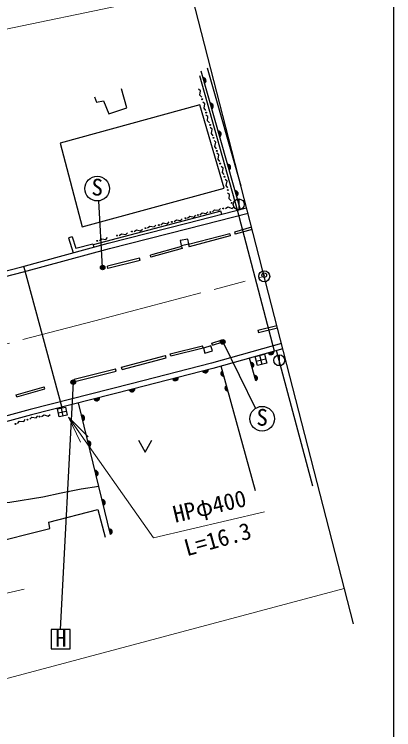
# Model space of a CAD drawing. Units: millimetres at full size, sheet at 1:1000; details may follow other scales. Extents: x 40000 to 680000, y 20000 to 380000.
# Drawn here: x 537553 to 579000, y 259870 to 338083 of the extents above; entities that cross this region are included whole.
import ezdxf
from ezdxf.enums import TextEntityAlignment as Align

# ---------------------------------------------------------------- set-up
doc = ezdxf.new("R2010")
doc.units = ezdxf.units.MM
doc.header["$LTSCALE"] = 1000
doc.header["$PDMODE"] = 32
doc.header["$PDSIZE"] = 500
doc.linetypes.add('CHAIN', pattern=[18.5, 12, -1.5, 3.5, -1.5])
for name, color, linetype, lineweight in [('M-BGD', 7, 'Continuous', 25), ('M-BGD-EXST', 7, 'Continuous', 25), ('M-BMK', 2, 'CHAIN', 13), ('M-BMK-OTRS', 5, 'Continuous', 25), ('M-BMK-SRVR', 3, 'Continuous', 25), ('M-STR-HTXT', 7, 'Continuous', 13), ('M-TTL-BAND', 7, 'Continuous', 25)]:
    doc.layers.add(name, color=color, linetype=linetype, lineweight=lineweight)
doc.layers.add('M-OTRS', color=6, linetype='Continuous')
doc.styles.add('ＭＳ ゴシック', font='')
doc.styles.get('ＭＳ ゴシック').set_extended_font_data('MS Gothic')

# ---------------------------------------------------------------- blocks, each defined once
blk = doc.blocks.new('open_arrow')
at = {"color": 0, "linetype": 'Continuous', "lineweight": -2}
blk.add_lwpolyline([(7.5, 1.25), (0, 0), (7.5, -1.25)], dxfattribs=at)

msp = doc.modelspace()

# ---------------------------------------------------------------- hatches: boundary and pattern name
at = {"layer": 'M-BGD'}
for points in [[(558319, 330545, 0.84072), (558149, 331147)], [(559108, 327763, 0.84072), (558938, 328365)], [(559975, 324707, 0.84072), (559805, 325309)], [(561005, 321078, 0.84072), (560834, 321680)], [(561827, 318180, 0.84072), (561656, 318782)], [(565308, 301060, 0.84072), (565911, 301229)], [(563536, 299437, 0.84072), (563367, 300040)], [(558130, 299067, 0.84072), (558735, 299224)], [(560301, 299112, 0.84072), (560467, 298509)], [(554856, 298220, 0.84072), (555462, 298377)], [(563937, 298011, 0.84072), (563768, 298614)], [(560744, 297499, 0.84072), (560910, 296895)], [(550110, 296994, 0.84072), (550717, 297149)], [(546261, 296017, 0.84072), (546867, 296171)], [(545048, 293659, 0.84072), (544901, 294267)], [(545734, 290820, 0.84072), (545587, 291428)], [(546514, 287598, 0.84072), (546367, 288206)], [(547289, 284390, 0.84072), (547142, 284998)], [(548058, 281210, 0.84072), (547911, 281819)]]:
    msp.add_hatch(color=256, dxfattribs=at).paths.add_polyline_path(points)
at = {"layer": 'M-BGD-EXST'}
for points in [[(547454, 310404, 1), (546954, 310404, 1)], [(560572, 302263, 1), (560072, 302263, 1)], [(544240, 297871, 1), (543740, 297871, 1)]]:
    msp.add_hatch(color=256, dxfattribs=at).paths.add_polyline_path(points)

# ---------------------------------------------------------------- linework, layer by layer
at = {"layer": 'M-BGD'}
for p, q in [((557939, 331886), (562235, 316740)), ((558608, 332217), (562315, 319336)), ((561936, 316663), (557807, 331354)), ((562078, 317895), (562078, 316695)), ((565977, 301248), (561936, 316663)), ((563480, 314795), (561626, 314274)), ((563542, 314553), (561694, 314034)), ((561081, 314100), (556584, 312916)), ((561145, 313858), (556647, 312674)), ((561081, 314100), (561145, 313858)), ((561626, 314274), (561694, 314034)), ((556584, 312916), (556647, 312674)), ((555820, 312704), (552414, 311762)), ((555887, 312463), (552480, 311521)), ((555820, 312704), (555887, 312463)), ((551233, 311424), (547717, 310537)), ((551294, 311182), (551233, 311424)), ((552480, 311521), (552414, 311762)), ((542769, 295057), (538599, 310547)), ((547778, 310295), (547717, 310537)), ((551294, 311182), (547778, 310295)), ((564168, 303544), (566234, 304057)), ((564168, 303544), (564229, 303301)), ((564229, 303301), (566296, 303815)), ((559136, 302138), (560244, 302500)), ((559214, 301901), (559136, 302138)), ((559214, 301901), (560322, 302263)), ((560244, 302500), (560322, 302263)), ((554588, 300973), (558111, 301851)), ((554649, 300731), (558171, 301609)), ((558171, 301609), (558111, 301851)), ((570181, 286501), (566212, 301314)), ((549271, 299490), (554080, 300775)), ((549335, 299248), (554144, 300533)), ((554144, 300533), (554080, 300775)), ((554649, 300731), (554588, 300973)), ((563937, 298011), (563243, 300480)), ((563990, 300170), (565008, 300428)), ((564621, 299814), (564376, 300784)), ((566496, 300857), (566496, 299657)), ((563905, 285991), (560163, 299614)), ((544098, 298183), (548608, 299324)), ((544159, 297940), (548670, 299081)), ((548670, 299081), (548608, 299324)), ((549335, 299248), (549271, 299490)), ((544159, 297940), (544098, 298183)), ((537772, 296498), (540823, 297359)), ((540891, 297118), (540823, 297359)), ((537840, 296257), (537772, 296498)), ((537840, 296257), (540891, 297118)), ((542895, 294162), (542692, 295039)), ((548058, 281210), (544581, 295591)), ((542355, 294499), (543232, 294702))]:
    msp.add_line(p, q, dxfattribs=at)
for points in [[(546301, 329051), (546537, 328476), (547295, 328633), (547870, 327196), (549856, 327849), (549281, 329940)], [(558043, 329025), (557823, 329258), (557877, 329727), (557659, 329894)], [(558484, 327566), (558281, 327814), (558369, 328278), (558163, 328460)], [(558892, 326211), (558661, 326433), (558693, 326903), (558467, 327060)], [(559285, 324810), (559081, 325056), (559165, 325520), (558958, 325701)], [(559654, 323383), (559463, 323640), (559570, 324099), (559373, 324291)], [(560019, 321998), (559812, 322242), (559891, 322707), (559681, 322886)], [(560491, 320558), (560288, 320806), (560374, 321269), (560168, 321451)], [(560872, 319109), (560683, 319367), (560796, 319825), (560600, 320019)], [(561246, 317685), (561019, 317910), (561058, 318380), (560835, 318541)], [(377828, 286087), (386353, 286520), (396554, 286946), (409914, 287763), (423155, 289005), (433472, 289992), (446516, 291488), (458541, 293259), (471496, 295507), (485255, 297954), (497083, 300342), (514864, 304469), (525857, 307251), (538386, 310490), (547803, 313046), (556407, 315245), (562935, 316920)], [(559200, 316505), (559439, 316719), (559905, 316654), (560078, 316868)], [(560620, 316852), (560893, 317018), (561340, 316868), (561549, 317047)], [(494841, 299278), (497210, 299756), (515005, 303886), (526006, 306669), (538540, 309910), (547955, 312466), (556556, 314664), (563084, 316339)], [(560207, 316220), (560121, 316553), (546166, 312876)], [(556482, 315812), (556733, 316011), (557195, 315918), (557380, 316121)], [(557819, 316173), (558066, 316377), (558530, 316293), (558711, 316500)], [(553572, 315067), (553821, 315269), (554284, 315181), (554467, 315386)], [(555010, 315415), (555257, 315618), (555721, 315533), (555902, 315740)], [(550633, 314345), (550898, 314525), (551352, 314398), (551552, 314588)], [(552104, 314725), (552355, 314924), (552817, 314830), (553003, 315033)], [(543863, 313748), (543483, 313630), (543982, 312009)], [(543863, 313748), (544270, 312528), (546128, 313004), (546241, 312622)], [(546852, 313343), (547100, 313546), (547563, 313459), (547746, 313666)], [(549005, 313906), (549260, 314100), (549719, 313996), (549909, 314196)], [(566740, 302085), (559083, 299934), (550323, 297667), (539296, 294869), (528550, 291954), (518638, 289507), (507368, 286903), (503695, 285978), (489283, 283084), (479018, 281178), (472384, 280043), (466125, 278823), (459741, 277903), (455255, 277338), (445533, 276063), (436726, 275125), (428302, 274188), (419036, 273151), (411412, 272607), (402770, 271963), (391143, 271317)], [(566889, 301504), (559239, 299355), (550472, 297086), (539448, 294288), (528700, 291373), (518778, 288923), (507509, 286319), (503827, 285392), (489397, 282495), (479123, 280587), (472492, 279453), (466226, 278231), (459821, 277309), (455332, 276743), (445604, 275467), (436791, 274529), (428368, 273592), (419090, 272553), (411456, 272008), (402809, 271364), (391176, 270718)], [(539235, 293809), (539469, 294028), (539937, 293972), (540105, 294190)], [(540533, 294109), (540801, 294285), (541253, 294150), (541456, 294336)], [(537915, 293361), (538133, 293596), (538604, 293573), (538756, 293803)], [(551134, 291519), (551850, 290224), (552566, 291519)], [(532928, 284615), (537062, 284756), (540679, 285339), (542654, 285779), (544858, 286185), (546776, 286511)], [(534925, 277663), (534435, 280114), (541437, 281879), (541339, 282565), (546676, 283940), (547481, 280921)]]:
    msp.add_lwpolyline(points, dxfattribs=at)
for points in [[(542554, 323994), (544964, 314838), (560463, 319070), (557828, 328184)], [(555796, 312801), (556626, 312982), (556513, 313513), (555681, 313339)], [(558379, 301046), (559188, 301305), (559025, 301823), (558213, 301571)], [(564885, 300912), (565130, 299943), (564112, 299685), (563867, 300655)], [(542253, 294938), (543130, 295140), (543333, 294263), (542456, 294061)]]:
    msp.add_lwpolyline(points, close=True, dxfattribs=at)
for centre, radius in [((558089, 328795), 50), ((558513, 327334), 50), ((558949, 325983), 50), ((559317, 324578), 50), ((559673, 323150), 50), ((560052, 321766), 50), ((560521, 320326), 50), ((560888, 318875), 50), ((562078, 317295), 600), ((560385, 316855), 50), ((561299, 317456), 50), ((557587, 316142), 50), ((558969, 316465), 50), ((554778, 315384), 50), ((556249, 315785), 50), ((551871, 314699), 50), ((553339, 315038), 50), ((548771, 313885), 50), ((550399, 314335), 50), ((546620, 313313), 50), ((566496, 300257), 600), ((540299, 294104), 50), ((537689, 293299), 50), ((539005, 293764), 50)]:
    msp.add_circle(centre, radius, dxfattribs=at)
for centre, start, end in [((558182, 330831), 295.72749, 95.94523), ((558971, 328049), 295.72749, 95.94523), ((559837, 324993), 295.72749, 95.94523), ((560867, 321364), 295.72749, 95.94523), ((561689, 318466), 295.72749, 95.94523), ((565595, 301197), 205.58711, 5.80484), ((563399, 299724), 295.59257, 95.81031), ((558419, 299199), 204.40176, 4.61949), ((560436, 298825), 115.24931, 275.46704), ((555145, 298351), 204.40176, 4.61949), ((563800, 298298), 295.59257, 95.81031), ((560880, 297212), 115.24931, 275.46704), ((550400, 297124), 204.2636, 4.48133), ((546551, 296147), 204.1278, 4.34553), ((544921, 293950), 293.48597, 93.7037), ((545608, 291111), 293.48597, 93.7037), ((546387, 287889), 293.48597, 93.7037), ((547163, 284681), 293.48597, 93.7037), ((547932, 281502), 293.48597, 93.7037)]:
    msp.add_arc(centre, 318, start, end, dxfattribs=at)
at = {"layer": 'M-BGD-EXST'}
for p, q in [((547204, 310404), (546799, 317691)), ((560322, 302263), (563899, 294999)), ((543990, 297871), (542566, 270811)), ((543665, 270811), (541565, 270811)), ((541565, 270811), (541565, 268711)), ((543665, 268711), (543665, 270811)), ((541565, 268711), (543665, 268711))]:
    msp.add_line(p, q, dxfattribs=at)
for centre, radius in [((546607, 319027), 1350), ((547204, 310404), 250), ((560322, 302263), 250), ((543990, 297871), 250), ((564629, 293864), 1350)]:
    msp.add_circle(centre, radius, dxfattribs=at)
at = {"layer": 'M-BMK'}
msp.add_lwpolyline([(371254, 277453), (401441, 279081), (410051, 279571), (422617, 280663), (433447, 281797), (443185, 282952), (454280, 284510), (465126, 286183), (474428, 287741), (493366, 291373), (506818, 294395), (520574, 297838), (546332, 304583), (564855, 309435)], dxfattribs=at)
at = {"layer": 'M-BMK-OTRS'}
msp.add_line((574598, 271448), (556237, 343033), dxfattribs=at)
at = {"layer": 'M-BMK-SRVR'}
msp.add_circle((564855, 309435), 600, dxfattribs=at)
at = {"layer": 'M-OTRS'}
msp.add_point((564860, 309559), dxfattribs=at)
at = {"layer": 'M-STR-HTXT'}
for points in [[(277892, 312282), (313570, 313854), (362049, 316093), (422484, 319137), (438565, 320264), (457133, 322265), (480838, 325503), (500633, 328994), (556838, 340689)], [(543468, 294034), (552764, 280860), (564869, 283688)], [(495936, 282209), (514219, 269613), (538647, 275250)], [(392166, 243331), (416682, 244670), (439624, 246402), (476209, 251476), (512080, 258889), (534805, 264964), (573605, 275319)]]:
    msp.add_lwpolyline(points, dxfattribs=at)
at = {"layer": 'M-TTL-BAND'}
msp.add_line((579000, 20000), (579000, 370000), dxfattribs=at)

# ---------------------------------------------------------------- block references
at = {"layer": 'M-STR-HTXT', "xscale": 400, "yscale": 400, "rotation": 305.2}
msp.add_blockref('open_arrow', (543468, 294034), dxfattribs=at)

# ---------------------------------------------------------------- texts
at = {"layer": 'M-BGD-EXST', "style": 'ＭＳ ゴシック'}
for p in [(545951, 317735), (563974, 292571)]:
    msp.add_text('S', height=1833, rotation=358.508, dxfattribs=at).set_placement(p, align=Align.BOTTOM_LEFT)
msp.add_text('H', height=1833, dxfattribs=at).set_placement((542018, 268403), align=Align.BOTTOM_LEFT)
at = {"layer": 'M-STR-HTXT', "style": 'ＭＳ ゴシック'}
for s, rotation, p in [('HPφ400', 13.151, (555261, 281957)), ('L=16.3', 15.452, (556550, 278291))]:
    msp.add_text(s, height=1833, rotation=rotation, dxfattribs=at).set_placement(p, align=Align.BOTTOM_LEFT)

doc.saveas('drawing.dxf')
